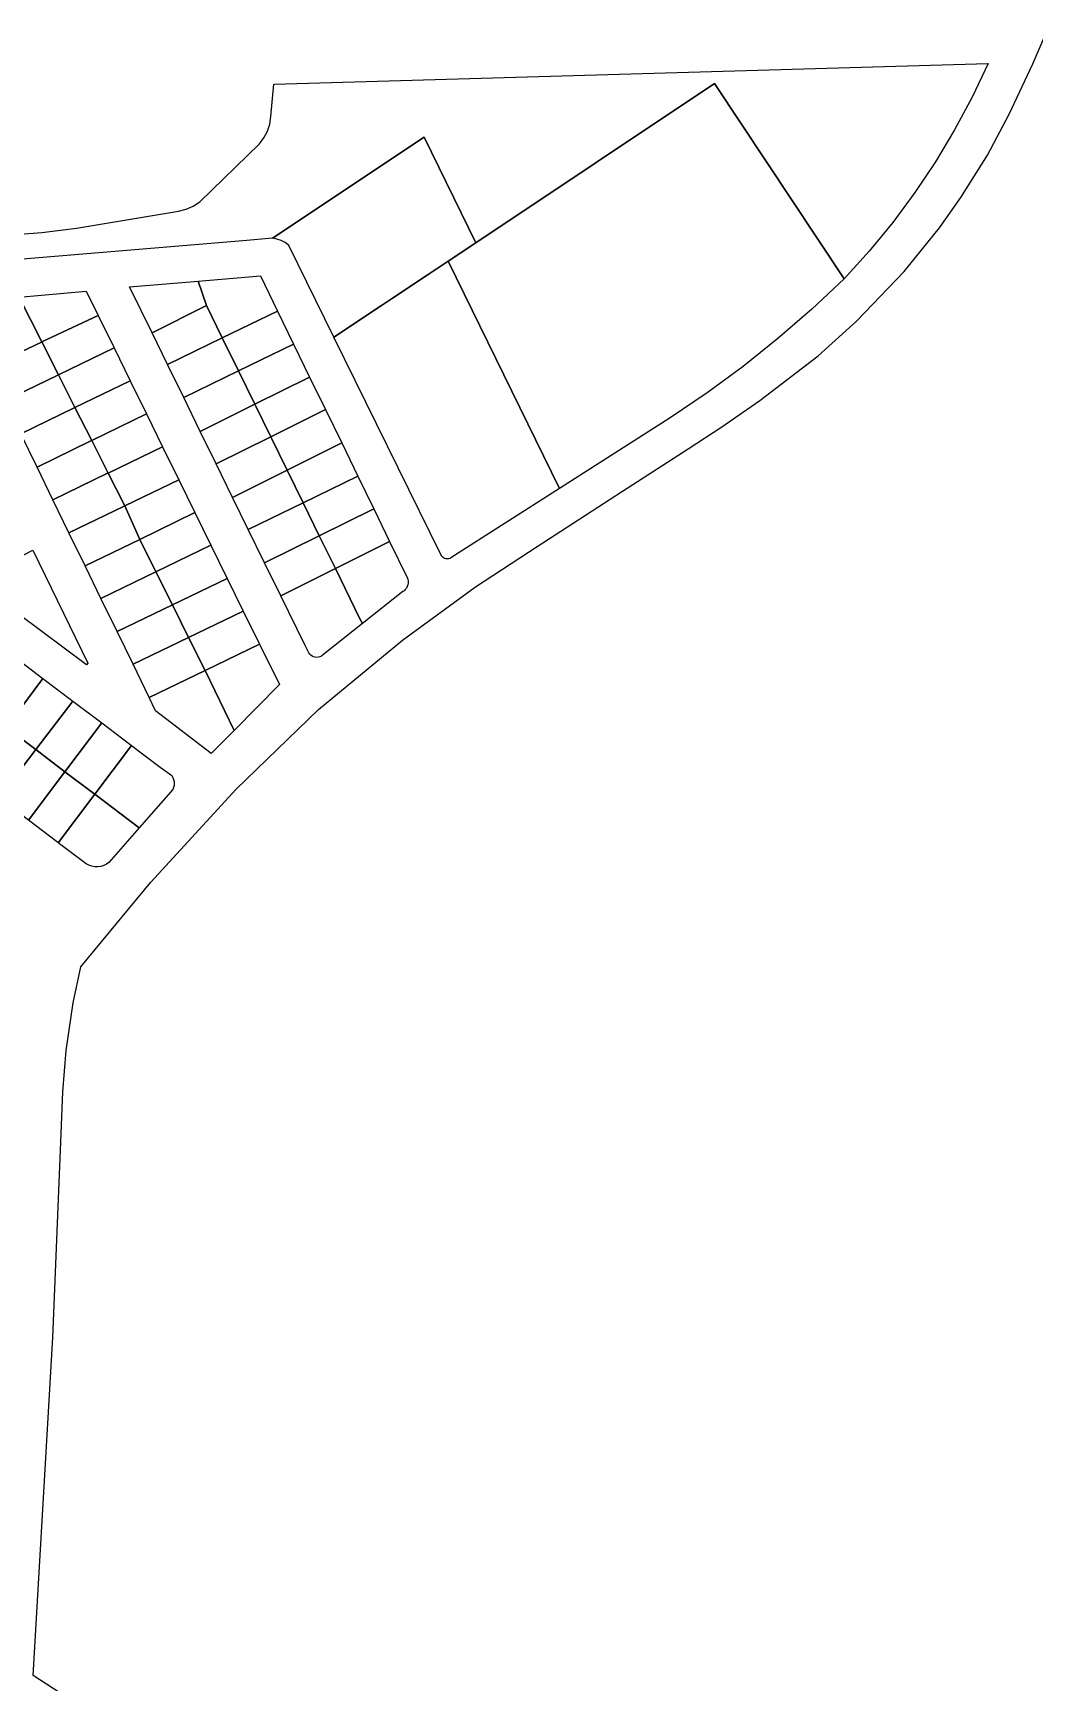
# Model space of a CAD drawing. Header units: millimetres. Extents: x 522658 to 553925, y 7796479 to 7820139.
# Drawn here: x 542160 to 542488, y 7807632 to 7808172 of the extents above; entities that cross this region are included whole.
import ezdxf

# ---------------------------------------------------------------- set-up
doc = ezdxf.new("R2010")
doc.units = ezdxf.units.MM
doc.layers.add('ZONA RESIDENCIAL 2 (ZR_2)', color=2, linetype='Continuous')

msp = doc.modelspace()

# ---------------------------------------------------------------- linework, layer by layer
at = {"layer": 'ZONA RESIDENCIAL 2 (ZR_2)'}
for points in [[(542180.13, 7807620.75), (542160.16, 7807633.72), (542166.6, 7807744.46), (542169.23, 7807808.67), (542169.84, 7807824.96), (542171.01, 7807838.6), (542173.29, 7807854.2), (542175.74, 7807866), (542198.75, 7807893.66), (542226.75, 7807924.17), (542253.7, 7807950.3), (542281.32, 7807973), (542305.25, 7807990.49), (542325.4, 7808003.75), (542337.26, 7808011.4), (542353.45, 7808021.85), (542374.91, 7808035.7), (542385.94, 7808042.91), (542398.47, 7808051.51), (542417.63, 7808066.19), (542430.2, 7808077.51), (542445.79, 7808093.82), (542457.32, 7808108.14), (542464.39, 7808118.06), (542473.05, 7808131.98), (542480.22, 7808145.37), (542487.99, 7808161.87), (542492.29, 7808172)], [(542151.61, 7808105.78), (542163, 7808106.63), (542174.33, 7808108.09), (542207.83, 7808113.63), (542210.32, 7808114.24), (542212.67, 7808115.26), (542214.81, 7808116.66), (542234.34, 7808135.71), (542235.83, 7808137.67), (542236.97, 7808139.84), (542237.76, 7808142.17), (542238.15, 7808144.6), (542239.09, 7808155.21), (542473.31, 7808161.97), (542468.08, 7808150.97), (542462.32, 7808140.25), (542456.05, 7808129.81), (542449.27, 7808119.69), (542442.02, 7808109.91), (542434.3, 7808100.49), (542426.13, 7808091.46), (542426.13, 7808091.46), (542383.58, 7808155.4), (542305.27, 7808103.28), (542288.36, 7808137.81), (542238.64, 7808104.71), (542230.25, 7808104.01), (542177.71, 7808099.62), (542123.97, 7808095.13)]]:
    msp.add_lwpolyline(points, dxfattribs=at)
for points in [[(542332.76, 7808022.76), (542296.24, 7808097.27), (542305.27, 7808103.28), (542383.58, 7808155.4), (542426.13, 7808091.46), (542415.45, 7808081.45), (542404.39, 7808071.88), (542392.94, 7808062.75), (542381.15, 7808054.1), (542369.01, 7808045.92), (542332.76, 7808022.76)], [(542305.27, 7808103.28), (542258.79, 7808072.34), (542243.99, 7808102.41), (542242.81, 7808103.29), (542241.5, 7808103.98), (542240.1, 7808104.46), (542238.64, 7808104.71), (542288.36, 7808137.81), (542305.27, 7808103.28)], [(542332.76, 7808022.76), (542297.17, 7808000.02), (542296.86, 7807999.83), (542296.52, 7807999.7), (542296.16, 7807999.63), (542295.79, 7807999.62), (542295.43, 7807999.67), (542295.09, 7807999.78), (542294.76, 7807999.95), (542294.47, 7808000.17), (542294.22, 7808000.43), (542294.02, 7808000.74), (542293.87, 7808001.07), (542258.79, 7808072.34), (542296.24, 7808097.27), (542332.76, 7808022.76)], [(542216.97, 7808082.68), (542199.14, 7808073.7), (542191.72, 7808088.84), (542214.32, 7808090.72), (542216.97, 7808082.68)], [(542222.17, 7808072.07), (542216.97, 7808082.68), (542214.32, 7808090.72), (542234.66, 7808092.42), (542240.28, 7808080.88), (542222.17, 7808072.07)], [(542162.89, 7808070.71), (542145.48, 7808062.52), (542135.21, 7808083.62), (542155.54, 7808085.45), (542162.99, 7808070.76), (542162.89, 7808070.71)], [(542162.99, 7808070.76), (542155.54, 7808085.45), (542177.56, 7808087.44), (542181.48, 7808079.45), (542162.99, 7808070.76)], [(542199.14, 7808073.7), (542216.97, 7808082.68), (542222.17, 7808072.07), (542204.22, 7808063.33), (542199.14, 7808073.7)], [(542227.48, 7808061.25), (542222.17, 7808072.07), (542240.28, 7808080.88), (542245.55, 7808070.05), (542227.48, 7808061.25)], [(542168.47, 7808059.94), (542162.99, 7808070.76), (542181.48, 7808079.45), (542186.71, 7808068.79), (542168.47, 7808059.94)], [(542168.29, 7808059.85), (542150.89, 7808051.41), (542145.48, 7808062.52), (542162.89, 7808070.71), (542162.99, 7808070.76), (542168.47, 7808059.94), (542168.29, 7808059.85)], [(542173.87, 7808049.28), (542168.47, 7808059.94), (542186.71, 7808068.79), (542191.98, 7808058.06), (542173.87, 7808049.28)], [(542227.48, 7808061.25), (542209.52, 7808052.51), (542204.22, 7808063.33), (542222.17, 7808072.07), (542227.48, 7808061.25)], [(542232.85, 7808050.32), (542227.48, 7808061.25), (542245.55, 7808070.05), (542250.82, 7808059.23), (542232.85, 7808050.32)], [(542173.62, 7808049.16), (542156.12, 7808040.67), (542150.89, 7808051.41), (542168.29, 7808059.85), (542168.47, 7808059.94), (542173.87, 7808049.28), (542173.62, 7808049.16)], [(542179.37, 7808038.45), (542173.87, 7808049.28), (542191.98, 7808058.06), (542197.33, 7808047.16), (542179.37, 7808038.45)], [(542232.85, 7808050.32), (542214.95, 7808041.44), (542209.52, 7808052.51), (542227.48, 7808061.25), (542232.85, 7808050.32)], [(542238.06, 7808039.7), (542232.85, 7808050.32), (542250.82, 7808059.23), (542256, 7808048.6), (542238.06, 7808039.7)], [(542179.04, 7808038.29), (542161.43, 7808029.75), (542156.12, 7808040.67), (542173.62, 7808049.16), (542173.87, 7808049.28), (542179.37, 7808038.45), (542179.04, 7808038.29)], [(542184.76, 7808027.8), (542179.37, 7808038.45), (542197.33, 7808047.16), (542202.61, 7808036.42), (542184.76, 7808027.8)], [(542238.06, 7808039.7), (542220.15, 7808030.82), (542214.95, 7808041.44), (542232.85, 7808050.32), (542238.06, 7808039.7)], [(542243.45, 7808028.7), (542238.06, 7808039.7), (542256, 7808048.6), (542261.34, 7808037.64), (542243.45, 7808028.7)], [(542184.36, 7808027.61), (542166.64, 7808019.05), (542161.43, 7808029.75), (542179.04, 7808038.29), (542179.37, 7808038.45), (542184.76, 7808027.8), (542184.36, 7808027.61)], [(542190.21, 7808017.05), (542184.76, 7808027.8), (542202.61, 7808036.42), (542207.92, 7808025.6), (542190.21, 7808017.05)], [(542243.45, 7808028.7), (542225.57, 7808019.76), (542220.15, 7808030.82), (542238.06, 7808039.7), (542243.45, 7808028.7)], [(542248.68, 7808018.03), (542243.45, 7808028.7), (542261.34, 7808037.64), (542266.63, 7808026.76), (542248.68, 7808018.03)], [(542189.74, 7808016.82), (542171.91, 7808008.21), (542166.64, 7808019.05), (542184.36, 7808027.61), (542184.76, 7808027.8), (542190.21, 7808017.05), (542189.74, 7808016.82)], [(542195.09, 7808006.06), (542190.21, 7808017.05), (542207.92, 7808025.6), (542213.22, 7808014.81), (542195.09, 7808006.06)], [(542248.68, 7808018.03), (542230.7, 7808009.29), (542225.57, 7808019.76), (542243.45, 7808028.7), (542248.68, 7808018.03)], [(542253.99, 7808007.21), (542248.68, 7808018.03), (542266.63, 7808026.76), (542271.85, 7808016.04), (542253.99, 7808007.21)], [(542195.09, 7808006.06), (542177.17, 7807997.41), (542171.91, 7808008.21), (542189.74, 7808016.82), (542190.21, 7808017.05), (542195.09, 7808006.06)], [(542200.41, 7807995.4), (542195.09, 7808006.06), (542213.22, 7808014.81), (542218.47, 7808004.12), (542200.41, 7807995.4)], [(542253.99, 7808007.21), (542236.06, 7807998.35), (542230.7, 7808009.29), (542248.68, 7808018.03), (542253.99, 7808007.21)], [(542259.26, 7807996.48), (542253.99, 7808007.21), (542271.85, 7808016.04), (542277.04, 7808005.37), (542259.26, 7807996.48)], [(542200.41, 7807995.4), (542182.38, 7807986.7), (542177.17, 7807997.41), (542195.09, 7808006.06), (542200.41, 7807995.4)], [(542205.8, 7807984.57), (542200.41, 7807995.4), (542218.47, 7808004.12), (542223.8, 7807993.25), (542205.8, 7807984.57)], [(542259.26, 7807996.48), (542241.36, 7807987.54), (542236.06, 7807998.35), (542253.99, 7808007.21), (542259.26, 7807996.48)], [(542259.26, 7807996.48), (542277.04, 7808005.37), (542282.79, 7807993.56), (542283.01, 7807992.99), (542283.12, 7807992.39), (542283.13, 7807991.79), (542283.04, 7807991.18), (542282.85, 7807990.61), (542282.56, 7807990.07), (542282.19, 7807989.59), (542281.8, 7807989.22), (542281.35, 7807988.92), (542268.12, 7807978.43), (542267.33, 7807980.04), (542259.26, 7807996.48)], [(542142.17, 7807993.33), (542160.03, 7808002.46), (542178.11, 7807965.52), (542177.6, 7807964.98), (542140.95, 7807992.2), (542142.17, 7807993.33)], [(542205.8, 7807984.57), (542187.68, 7807975.82), (542182.38, 7807986.7), (542200.41, 7807995.4), (542205.8, 7807984.57)], [(542211.12, 7807973.89), (542205.8, 7807984.57), (542223.8, 7807993.25), (542229.06, 7807982.55), (542211.12, 7807973.89)], [(542268.12, 7807978.43), (542255.49, 7807968.4), (542254.69, 7807967.77), (542254.21, 7807967.55), (542253.7, 7807967.42), (542253.18, 7807967.38), (542252.65, 7807967.42), (542252.14, 7807967.55), (542251.66, 7807967.76), (542251.22, 7807968.05), (542250.84, 7807968.41), (542250.52, 7807968.83), (542249.31, 7807971.3), (542241.36, 7807987.54), (542259.26, 7807996.48), (542267.33, 7807980.04), (542268.12, 7807978.43)], [(542211.12, 7807973.89), (542192.9, 7807965.1), (542187.68, 7807975.82), (542205.8, 7807984.57), (542211.12, 7807973.89)], [(542216.51, 7807963.07), (542211.12, 7807973.89), (542229.06, 7807982.55), (542234.39, 7807971.7), (542216.51, 7807963.07)], [(542216.51, 7807963.07), (542198.19, 7807954.23), (542192.9, 7807965.1), (542211.12, 7807973.89), (542216.51, 7807963.07)], [(542226.02, 7807943.47), (542216.51, 7807963.07), (542234.39, 7807971.7), (542240.89, 7807958.45), (542226.02, 7807943.47)], [(542151.43, 7807944.4), (542141.98, 7807951.55), (542154.02, 7807967.52), (542163.31, 7807960.5), (542151.43, 7807944.4)], [(542226.02, 7807943.47), (542218.49, 7807935.88), (542200.31, 7807949.86), (542198.19, 7807954.23), (542216.51, 7807963.07), (542226.02, 7807943.47)], [(542161.04, 7807937.14), (542151.43, 7807944.4), (542163.31, 7807960.5), (542173.19, 7807953.04), (542161.04, 7807937.14)], [(542170.6, 7807929.91), (542161.04, 7807937.14), (542173.19, 7807953.04), (542182.63, 7807945.91), (542170.6, 7807929.91)], [(542161.04, 7807937.14), (542148.95, 7807921.3), (542139.6, 7807928.37), (542151.43, 7807944.4), (542161.04, 7807937.14)], [(542192.37, 7807938.55), (542180.36, 7807922.53), (542180.05, 7807922.76), (542170.6, 7807929.91), (542182.63, 7807945.91), (542191.91, 7807938.9), (542192.29, 7807938.61), (542192.37, 7807938.55)], [(542170.6, 7807929.91), (542158.62, 7807913.99), (542148.95, 7807921.3), (542161.04, 7807937.14), (542170.6, 7807929.91)], [(542180.36, 7807922.53), (542192.37, 7807938.55), (542201.86, 7807931.38), (542205.61, 7807928.63), (542205.97, 7807928.04), (542206.23, 7807927.41), (542206.39, 7807926.74), (542206.43, 7807926.06), (542206.37, 7807925.37), (542206.2, 7807924.71), (542205.92, 7807924.08), (542194.93, 7807911.52), (542180.36, 7807922.53)], [(542180.36, 7807922.53), (542168.41, 7807906.59), (542168.26, 7807906.71), (542158.62, 7807913.99), (542170.6, 7807929.91), (542180.05, 7807922.76), (542180.36, 7807922.53)], [(542168.41, 7807906.59), (542180.36, 7807922.53), (542194.93, 7807911.52), (542185.02, 7807900.19), (542184.19, 7807899.63), (542183.29, 7807899.19), (542182.33, 7807898.9), (542181.34, 7807898.76), (542180.34, 7807898.78), (542179.35, 7807898.94), (542178.4, 7807899.25), (542177.51, 7807899.71), (542168.41, 7807906.59)]]:
    msp.add_lwpolyline(points, close=True, dxfattribs=at)

doc.saveas('drawing.dxf')
